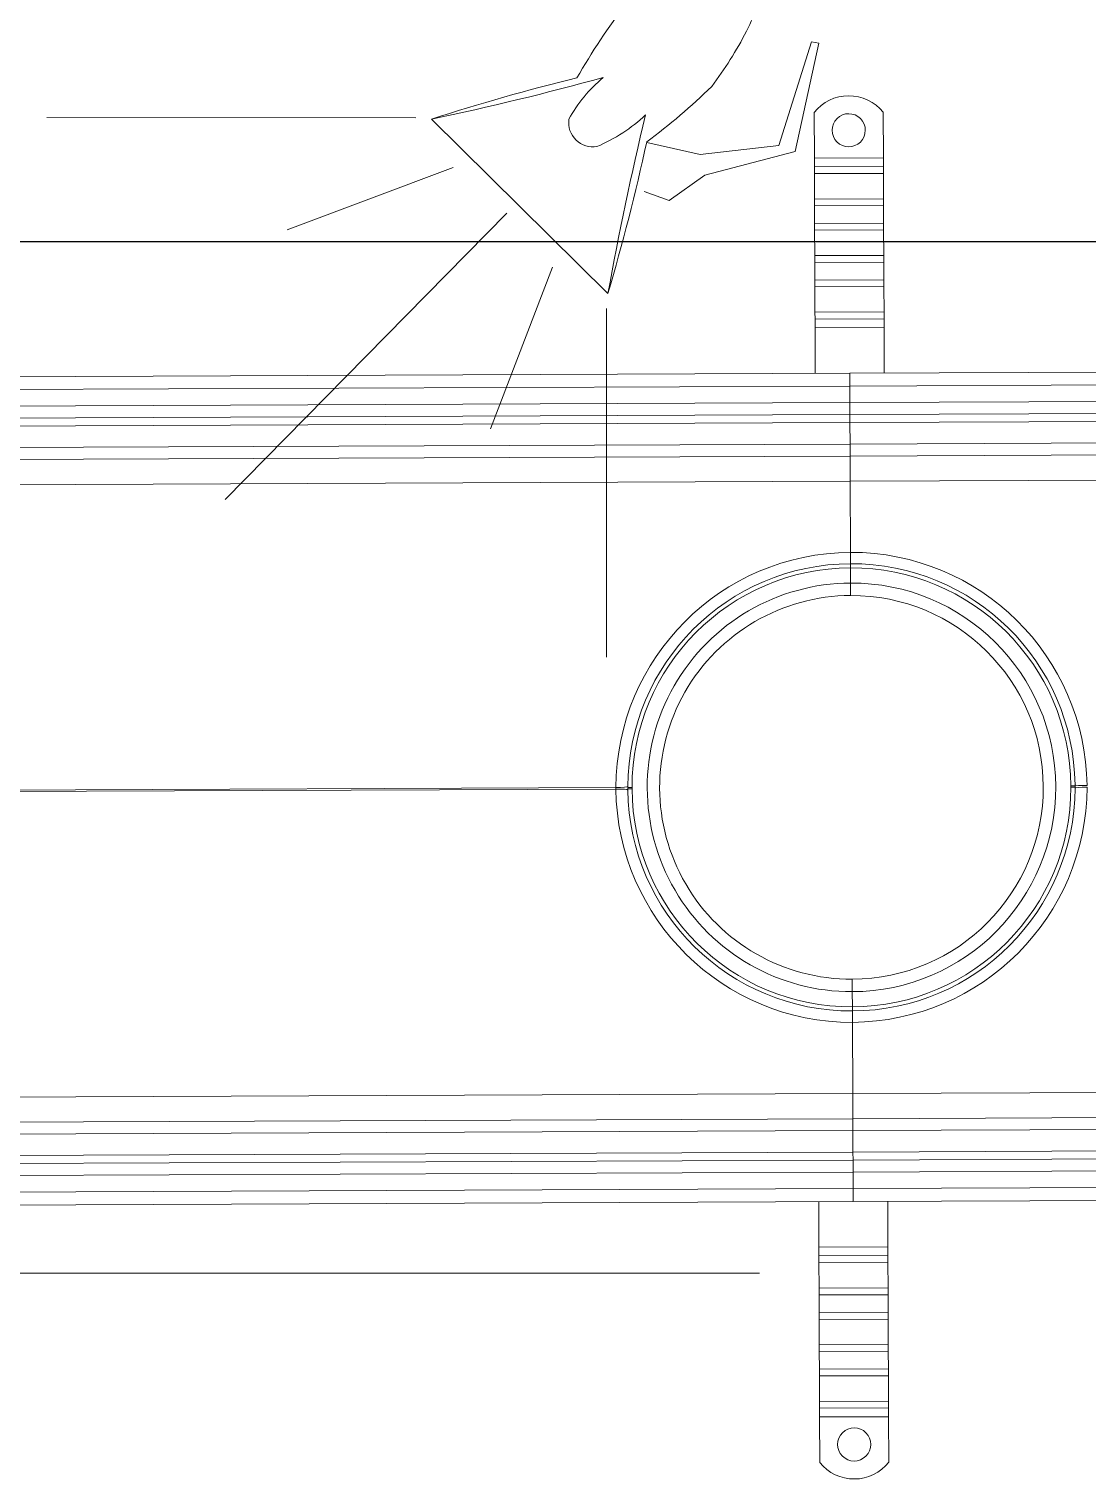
# Model space of a CAD drawing. Header units: millimetres. Extents: x -34838 to 729576, y -214038 to 121482.
# Drawn here: x 601220 to 601603, y -54309 to -53784 of the extents above; entities that cross this region are included whole.
import ezdxf
from ezdxf.enums import TextEntityAlignment as Align

# ---------------------------------------------------------------- set-up
doc = ezdxf.new("R2010")
doc.units = ezdxf.units.MM
doc.header["$MEASUREMENT"] = 0
doc.linetypes.add('Штрихпунктирная', pattern=[1340.555525, 705.555534, -352.777767, 0, -282.222223])
for name, color, linetype in [('OBORUD-Plosk', 1, 'Continuous'), ('OBORUD-Testi', 2, 'Continuous'), ('А _ ОСІ КООРДИНАЦІЙНІ.3D', 7, 'Continuous')]:
    doc.layers.add(name, color=color, linetype=linetype)
for name, color, linetype, lineweight in [('Oborydovanie', 5, 'Continuous', 9), ('Obrys', 7, 'Continuous', 18), ('S-Prof__Обладнання__Обладнання для водопостачання та каналізації', 130, 'Continuous', 5), ('А _ ОСІ КООРДИНАЦІЙНІ.3D_Ном._пера__105', 7, 'Continuous', 13), ('А _ ОСІ КООРДИНАЦІЙНІ.3D_Ном._пера__25', 7, 'Continuous', 0)]:
    doc.layers.add(name, color=color, linetype=linetype, lineweight=lineweight)
doc.styles.add('ROMANS', font='romans', dxfattribs={"height": 12})
doc.styles.add('СГЕНЕРИР_СТИЛЬ_1', font='Arial.ttf')

# ---------------------------------------------------------------- blocks, each defined once
blk = doc.blocks.new('Стандартный Маркер Сетки_2')
at = {"layer": 'А _ ОСІ КООРДИНАЦІЙНІ.3D_Ном._пера__105', "color": 7, "linetype": 'Штрихпунктирная', "lineweight": 13}
blk.add_line((500, 0), (99754.182117, 0), dxfattribs=at)
at = {"layer": 'А _ ОСІ КООРДИНАЦІЙНІ.3D_Ном._пера__25', "color": 7, "lineweight": 0, "style": 'СГЕНЕРИР_СТИЛЬ_1'}
blk.add_attdef('AC_MarkerText_1', text='', height=700, dxfattribs=at).set_placement((-1000, 40.005), align=Align.MIDDLE_CENTER)
blk = doc.blocks.new('T15A')
at = {"layer": 'OBORUD-Plosk'}
blk.add_line((150, -70), (0, -70), dxfattribs=at)
at = {"layer": 'OBORUD-Testi', "style": 'ROMANS'}
for tag, p, flags in [('MOD', (0, 33.5), 9), ('AREA', (0, 14.071), 1)]:
    blk.add_attdef(tag, p, '', height=12, dxfattribs=dict(at, flags=flags))
blk.add_attdef('POS', text='', height=12, dxfattribs=at).set_placement((16, -85), align=Align.MIDDLE)
blk = doc.blocks.new('AUDIT_I_200716151807-1040')
at = {"layer": 'Obrys'}
for centre, major_axis, start_param, end_param in [((2035.59, -11531.69), (4.5, -0.03), 4.747797, 6.283185), ((2035.59, -11533), (4.5, 0.03), 0, 1.535389), ((2206.58, -11531.69), (-4.5, -0.03), 0, 1.535389), ((2206.58, -11533), (-4.5, 0.03), 4.747797, 6.283185)]:
    blk.add_ellipse(centre, major_axis=major_axis, ratio=0.08689, start_param=start_param, end_param=end_param, dxfattribs=at)
blk = doc.blocks.new('Трап широкий')
for p, q in [((-11.14, 244.55), (-11.24, 228.07)), ((13.86, 244.41), (13.76, 227.93)), ((-11.24, 228.07), (-11.25, 224.88)), ((13.76, 227.93), (-11.24, 228.07)), ((13.76, 227.93), (13.75, 224.75)), ((-11.32, 213.22), (-11.27, 222.41)), ((-11.25, 224.88), (-11.27, 222.41)), ((13.73, 222.27), (-11.27, 222.41)), ((13.75, 224.75), (-11.25, 224.88)), ((13.68, 213.08), (13.73, 222.27)), ((13.75, 224.75), (13.73, 222.27)), ((-11.33, 210.74), (-11.37, 204.38)), ((-11.32, 213.22), (-11.33, 210.74)), ((13.67, 210.6), (-11.33, 210.74)), ((13.68, 213.08), (-11.32, 213.22)), ((13.67, 210.6), (13.63, 204.24)), ((13.68, 213.08), (13.67, 210.6)), ((-11.43, 192.71), (-11.38, 201.9)), ((-11.37, 204.38), (-11.38, 201.9)), ((13.62, 201.76), (-11.38, 201.9)), ((13.63, 204.24), (-11.37, 204.38)), ((13.57, 192.57), (13.62, 201.76)), ((13.63, 204.24), (13.62, 201.76)), ((-11.45, 190.24), (-11.48, 183.87)), ((-11.43, 192.71), (-11.45, 190.24)), ((13.55, 190.1), (-11.45, 190.24)), ((13.57, 192.57), (-11.43, 192.71)), ((13.55, 190.1), (13.52, 183.73)), ((13.57, 192.57), (13.55, 190.1)), ((-11.48, 183.87), (-11.49, 181.4)), ((13.52, 183.73), (-11.48, 183.87)), ((-11.55, 172.21), (-11.49, 181.4)), ((13.51, 181.26), (-11.49, 181.4)), ((13.45, 172.07), (13.51, 181.26)), ((13.52, 183.73), (13.51, 181.26)), ((-11.56, 169.73), (-11.58, 166.55)), ((-11.55, 172.21), (-11.56, 169.73)), ((13.44, 169.59), (-11.56, 169.73)), ((13.45, 172.07), (-11.55, 172.21)), ((13.44, 169.59), (13.42, 166.41)), ((13.45, 172.07), (13.44, 169.59)), ((-11.58, 166.55), (-11.67, 150.07)), ((13.42, 166.41), (-11.58, 166.55)), ((13.42, 166.41), (13.33, 149.93)), ((0.83, 150), (-485.66, 152.7)), ((-485.69, 148.04), (0.81, 145.34)), ((0.81, 145.34), (0.83, 150)), ((0.83, 150), (0.81, 145.34)), ((487.32, 147.3), (0.83, 150)), ((0.77, 139.34), (-485.72, 142.04)), ((0.81, 145.34), (0.77, 139.34)), ((0.77, 139.34), (0.81, 145.34)), ((0.81, 145.34), (487.3, 142.64)), ((-485.74, 137.7), (0.75, 135)), ((0.75, 135), (0.77, 139.34)), ((0.77, 139.34), (0.75, 135)), ((487.27, 136.64), (0.77, 139.34)), ((-485.76, 134.8), (0.73, 132.1)), ((0.73, 132.1), (0.69, 124.34)), ((0.69, 124.34), (0.73, 132.1)), ((0.75, 135), (0.73, 132.1)), ((0.73, 132.1), (0.75, 135)), ((0.73, 132.1), (487.23, 129.41)), ((0.75, 135), (487.24, 132.3)), ((0.69, 124.34), (-485.8, 127.04)), ((-485.83, 122.7), (0.67, 120)), ((0.67, 120), (0.69, 124.34)), ((0.69, 124.34), (0.67, 120)), ((487.18, 121.64), (0.69, 124.34)), ((0.67, 120), (0.61, 110.87)), ((0.61, 110.87), (0.67, 120)), ((0.67, 120), (487.16, 117.3)), ((-485.88, 113.57), (0.61, 110.87)), ((0.61, 110.87), (0.47, 85.11)), ((0.47, 85.11), (0.61, 110.87)), ((0.61, 110.87), (487.11, 108.17)), ((0.44, 79.5), (0.41, 74)), ((0.41, 74), (0.44, 79.5)), ((0.45, 81), (0.44, 79.5)), ((0.44, 79.5), (0.45, 81)), ((0.39, 69.5), (0.41, 74)), ((0.41, 74), (0.39, 69.5)), ((-85.34, 0.73), (-486.49, 2.96)), ((-486.49, 2.44), (-85.34, 0.21)), ((-79.5, 0.67), (-81, 0.68)), ((-79.5, 0.21), (-81, 0.22)), ((79.5, -0.21), (81, -0.22)), ((79.5, -0.67), (81, -0.68)), ((-0.41, -74), (-0.39, -69.5)), ((-0.39, -69.5), (-0.41, -74)), ((-0.41, -74), (-0.44, -79.5)), ((-0.44, -79.5), (-0.41, -74)), ((-0.44, -79.5), (-0.45, -81)), ((-0.45, -81), (-0.44, -79.5)), ((-0.47, -85.11), (-0.61, -110.87)), ((-0.61, -110.87), (-0.47, -85.11)), ((-0.61, -110.87), (-487.11, -108.17)), ((-0.61, -110.87), (-0.67, -120)), ((-0.67, -120), (-0.61, -110.87)), ((485.88, -113.57), (-0.61, -110.87)), ((-0.67, -120), (-487.16, -117.3)), ((-0.69, -124.34), (-0.67, -120)), ((-0.67, -120), (-0.69, -124.34)), ((485.83, -122.7), (-0.67, -120)), ((-487.18, -121.64), (-0.69, -124.34)), ((-0.69, -124.34), (-0.73, -132.1)), ((-0.73, -132.1), (-0.69, -124.34)), ((-0.69, -124.34), (485.8, -127.04)), ((-0.73, -132.1), (-487.23, -129.41)), ((-0.75, -135), (-487.24, -132.3)), ((-0.77, -139.34), (-0.75, -135)), ((-0.75, -135), (-0.77, -139.34)), ((-0.73, -132.1), (-0.75, -135)), ((-0.75, -135), (-0.73, -132.1)), ((485.74, -137.7), (-0.75, -135)), ((485.76, -134.8), (-0.73, -132.1)), ((-487.27, -136.64), (-0.77, -139.34)), ((-0.77, -139.34), (-0.81, -145.34)), ((-0.81, -145.34), (-0.77, -139.34)), ((-0.77, -139.34), (485.72, -142.04)), ((-0.81, -145.34), (-487.3, -142.64)), ((-0.83, -150), (-0.81, -145.34)), ((-0.81, -145.34), (-0.83, -150)), ((485.69, -148.04), (-0.81, -145.34)), ((-487.32, -147.3), (-0.83, -150)), ((-13.42, -166.41), (-13.33, -149.93)), ((-0.83, -150), (485.66, -152.7)), ((11.58, -166.55), (11.67, -150.07)), ((-13.44, -169.59), (-13.42, -166.41)), ((-13.42, -166.41), (11.58, -166.55)), ((11.56, -169.73), (11.58, -166.55)), ((-13.45, -172.07), (-13.51, -181.26)), ((-13.45, -172.07), (-13.44, -169.59)), ((-13.45, -172.07), (11.55, -172.21)), ((-13.44, -169.59), (11.56, -169.73)), ((11.55, -172.21), (11.49, -181.4)), ((11.55, -172.21), (11.56, -169.73)), ((-13.55, -190.1), (-13.52, -183.73)), ((-13.52, -183.73), (-13.51, -181.26)), ((-13.52, -183.73), (11.48, -183.87)), ((-13.51, -181.26), (11.49, -181.4)), ((11.48, -183.87), (11.49, -181.4)), ((11.45, -190.24), (11.48, -183.87)), ((-13.57, -192.57), (-13.62, -201.76)), ((-13.57, -192.57), (-13.55, -190.1)), ((-13.57, -192.57), (11.43, -192.71)), ((-13.55, -190.1), (11.45, -190.24)), ((11.43, -192.71), (11.38, -201.9)), ((11.43, -192.71), (11.45, -190.24)), ((-13.67, -210.6), (-13.63, -204.24)), ((-13.63, -204.24), (-13.62, -201.76)), ((-13.63, -204.24), (11.37, -204.38)), ((-13.62, -201.76), (11.38, -201.9)), ((11.33, -210.74), (11.37, -204.38)), ((11.37, -204.38), (11.38, -201.9)), ((-13.68, -213.08), (-13.73, -222.27)), ((-13.68, -213.08), (-13.67, -210.6)), ((-13.68, -213.08), (11.32, -213.22)), ((-13.67, -210.6), (11.33, -210.74)), ((11.32, -213.22), (11.27, -222.41)), ((11.32, -213.22), (11.33, -210.74)), ((-13.76, -227.93), (-13.75, -224.75)), ((-13.75, -224.75), (-13.73, -222.27)), ((-13.75, -224.75), (11.25, -224.88)), ((-13.73, -222.27), (11.27, -222.41)), ((11.24, -228.07), (11.25, -224.88)), ((11.25, -224.88), (11.27, -222.41)), ((-13.86, -244.41), (-13.76, -227.93)), ((-13.76, -227.93), (11.24, -228.07)), ((11.14, -244.55), (11.24, -228.07))]:
    blk.add_line(p, q)
for centre, major_axis, start_param, end_param in [((1.3, 234.5), (11.33, -11.3), 1.452358, 3.24569), ((1.32, 238), (4.25, -4.24), 3.919820396809793, 10.20300570398938), ((0.15, -0.39), (60.56, -60.36), 2.350852, 3.91218), ((-0.16, -0.39), (60.56, -60.36), 0.785868, 2.347196), ((0, 0), (57.37, -57.18), 2.349024, 3.91218), ((0, 0), (56.31, -56.12), 2.349024, 3.916933), ((0, 0), (56.31, -56.12), 0.781115, 2.349024), ((0, 0), (57.37, -57.18), 0.785868, 2.349024), ((0, 0), (52.41, -52.24), 2.349024, 5.490617), ((0, 0), (52.41, -52.24), 5.490617, 8.632209), ((0, 0), (49.22, -49.06), 2.349024, 5.490617), ((0, 0), (49.22, -49.06), 5.490617, 8.632209), ((0.16, 0.39), (60.56, -60.36), 3.927461, 5.488789), ((0, 0), (56.31, -56.12), 3.922708, 5.490617), ((0, 0), (57.37, -57.18), 3.927461, 5.490617), ((-0.15, 0.39), (60.56, -60.36), 5.492445, 7.053772), ((0, 0), (57.37, -57.18), 5.490617, 7.053772), ((0, 0), (56.31, -56.12), 5.490617, 7.058525), ((-1.32, -238), (4.25, -4.24), 3.919820396809793, 10.20300570398938), ((-1.3, -234.5), (11.3, 11.33), 3.023154, 4.816486)]:
    blk.add_ellipse(centre, major_axis=major_axis, ratio=1, start_param=start_param, end_param=end_param)
for points, knots in [([(0.47, 85.11), (0.47, 84.52), (0.47, 83.96), (0.46, 82.91), (0.46, 82.45), (0.45, 81.73), (0.45, 81.46), (0.45, 81.09), (0.45, 81.04), (0.45, 81)], [0, 0, 0, 0, 0.175693, 0.175693, 0.3514529, 0.3514529, 0.5105786, 0.5105786, 0.6697314, 0.6697314, 0.6697314, 0.6697314]), ([(0.45, 81), (0.45, 81.04), (0.45, 81.11), (0.45, 81.56), (0.45, 81.89), (0.46, 82.67), (0.46, 83.11), (0.47, 84.06), (0.47, 84.58), (0.47, 85.11)], [0, 0, 0, 0, 0.1760049, 0.1760049, 0.3519449, 0.3519449, 0.5108582, 0.5108582, 0.6697471, 0.6697471, 0.6697471, 0.6697471]), ([(-85.34, 0.73), (-85.34, 0.65), (-85.34, 0.56), (-85.34, 0.39), (-85.34, 0.3), (-85.34, 0.21)], [-0.1306547, -0.1306547, -0.1306547, -0.1306547, -0.0653274, -0.0653274, 0, 0, 0, 0]), ([(-81, 0.68), (-81, 0.61), (-81, 0.53), (-81, 0.37), (-81, 0.29), (-81, 0.22)], [0, 0, 0, 0, 0.02295698, 0.02295698, 0.04591397, 0.04591397, 0.04591397, 0.04591397]), ([(-79.5, 0.21), (-79.5, 0.29), (-79.5, 0.36), (-79.5, 0.52), (-79.5, 0.59), (-79.5, 0.67)], [-0.04591397, -0.04591397, -0.04591397, -0.04591397, -0.02295698, -0.02295698, 0, 0, 0, 0]), ([(79.5, -0.21), (79.5, -0.29), (79.5, -0.36), (79.5, -0.52), (79.5, -0.59), (79.5, -0.67)], [-0.04591397, -0.04591397, -0.04591397, -0.04591397, -0.02295698, -0.02295698, 0, 0, 0, 0]), ([(81, -0.68), (81, -0.61), (81, -0.53), (81, -0.37), (81, -0.29), (81, -0.22)], [0, 0, 0, 0, 0.02295698, 0.02295698, 0.04591397, 0.04591397, 0.04591397, 0.04591397]), ([(-0.45, -81), (-0.45, -81.04), (-0.45, -81.11), (-0.45, -81.56), (-0.45, -81.89), (-0.46, -82.67), (-0.46, -83.11), (-0.47, -84.06), (-0.47, -84.58), (-0.47, -85.11)], [0, 0, 0, 0, 0.1760049, 0.1760049, 0.3519449, 0.3519449, 0.5108582, 0.5108582, 0.6697471, 0.6697471, 0.6697471, 0.6697471]), ([(-0.47, -85.11), (-0.47, -84.52), (-0.47, -83.96), (-0.46, -82.91), (-0.46, -82.45), (-0.45, -81.73), (-0.45, -81.46), (-0.45, -81.09), (-0.45, -81.04), (-0.45, -81)], [0, 0, 0, 0, 0.175693, 0.175693, 0.3514529, 0.3514529, 0.5105786, 0.5105786, 0.6697314, 0.6697314, 0.6697314, 0.6697314])]:
    blk.add_open_spline(points, degree=3, knots=knots)
for points in [[(-81, 0.68), (-81, 0.81), (-80.99, 0.94), (-80.99, 1.07)], [(-81, -0.17), (-81, -0.04), (-81, 0.09), (-81, 0.22)], [(81, 0.17), (81, 0.04), (81, -0.09), (81, -0.22)], [(81, -0.68), (81, -0.81), (80.99, -0.94), (80.99, -1.07)]]:
    blk.add_open_spline(points, degree=3)
at = {"rotation": 179.6823108180857}
blk.add_blockref('AUDIT_I_200716151807-1040', (2057.11, -11543.93), dxfattribs=at)

msp = doc.modelspace()

# ---------------------------------------------------------------- linework, layer by layer
at = {"layer": 'Oborydovanie', "color": 4, "ltscale": 100}
for p, q in [((601502.96, -53788.5), (601491.15, -53826.08)), ((601497.05, -53828.23), (601505.65, -53789.04)), ((601505.65, -53789.04), (601502.96, -53788.5)), ((601359.65, -53815.97), (601225.99, -53815.95)), ((601365.34, -53816.47), (601429.27, -53879.6)), ((601462.71, -53829.3), (601443.39, -53825)), ((601491.15, -53826.08), (601462.71, -53829.3)), ((601464.32, -53836.82), (601497.05, -53828.23)), ((601373.16, -53834.01), (601313.09, -53856.54)), ((601451.44, -53845.94), (601464.32, -53836.82)), ((601442.32, -53842.72), (601451.44, -53845.94)), ((601392.68, -53850.54), (601290.54, -53954.22)), ((601409.2, -53870.08), (601386.66, -53928.69)), ((601428.72, -53885.11), (601428.7, -54011.35))]:
    msp.add_line(p, q, dxfattribs=at)
msp.add_lwpolyline([(601483.4, -53756.63, 0.239534), (601475.8, -53754.27, 0.084415), (601455.51, -53761.42, 0.042268), (601435.86, -53774.61, 0.030917), (601418.02, -53801.58, 0.018265), (601365.34, -53816.47, 0.015636), (601427.54, -53801.42, 0.092743), (601415.11, -53816.55, 0.239534), (601417.69, -53824.07, 0.239534), (601425.29, -53826.43, 0.086481), (601442.9, -53814.99, 0.015152), (601429.27, -53879.6, 0.017666), (601443.29, -53824.77, 0.032293), (601466.85, -53804.69, 0.042268), (601479.45, -53784.65, 0.084415), (601485.98, -53764.16, 0.239534)], format="xyb", close=True, dxfattribs=at)

# ---------------------------------------------------------------- block references
at = {"layer": 'OBORUD-Plosk', "xscale": -10, "yscale": 10, "zscale": 10}
msp.add_blockref('T15A', (602103.89, -53160.85), dxfattribs=at)
at = {"layer": 'S-Prof__Обладнання__Обладнання для водопостачання та каналізації', "xscale": -1, "rotation": 179.9202719825038}
msp.add_blockref('Трап широкий', (601517.48, -54058.53), dxfattribs=at)
at = {"layer": 'А _ ОСІ КООРДИНАЦІЙНІ.3D', "color": 7, "linetype": 'Continuous', "lineweight": 60, "zscale": 1000}
msp.add_blockref('Стандартный Маркер Сетки_2', (521179.96, -54234.5), dxfattribs=at)

doc.saveas('drawing.dxf')
